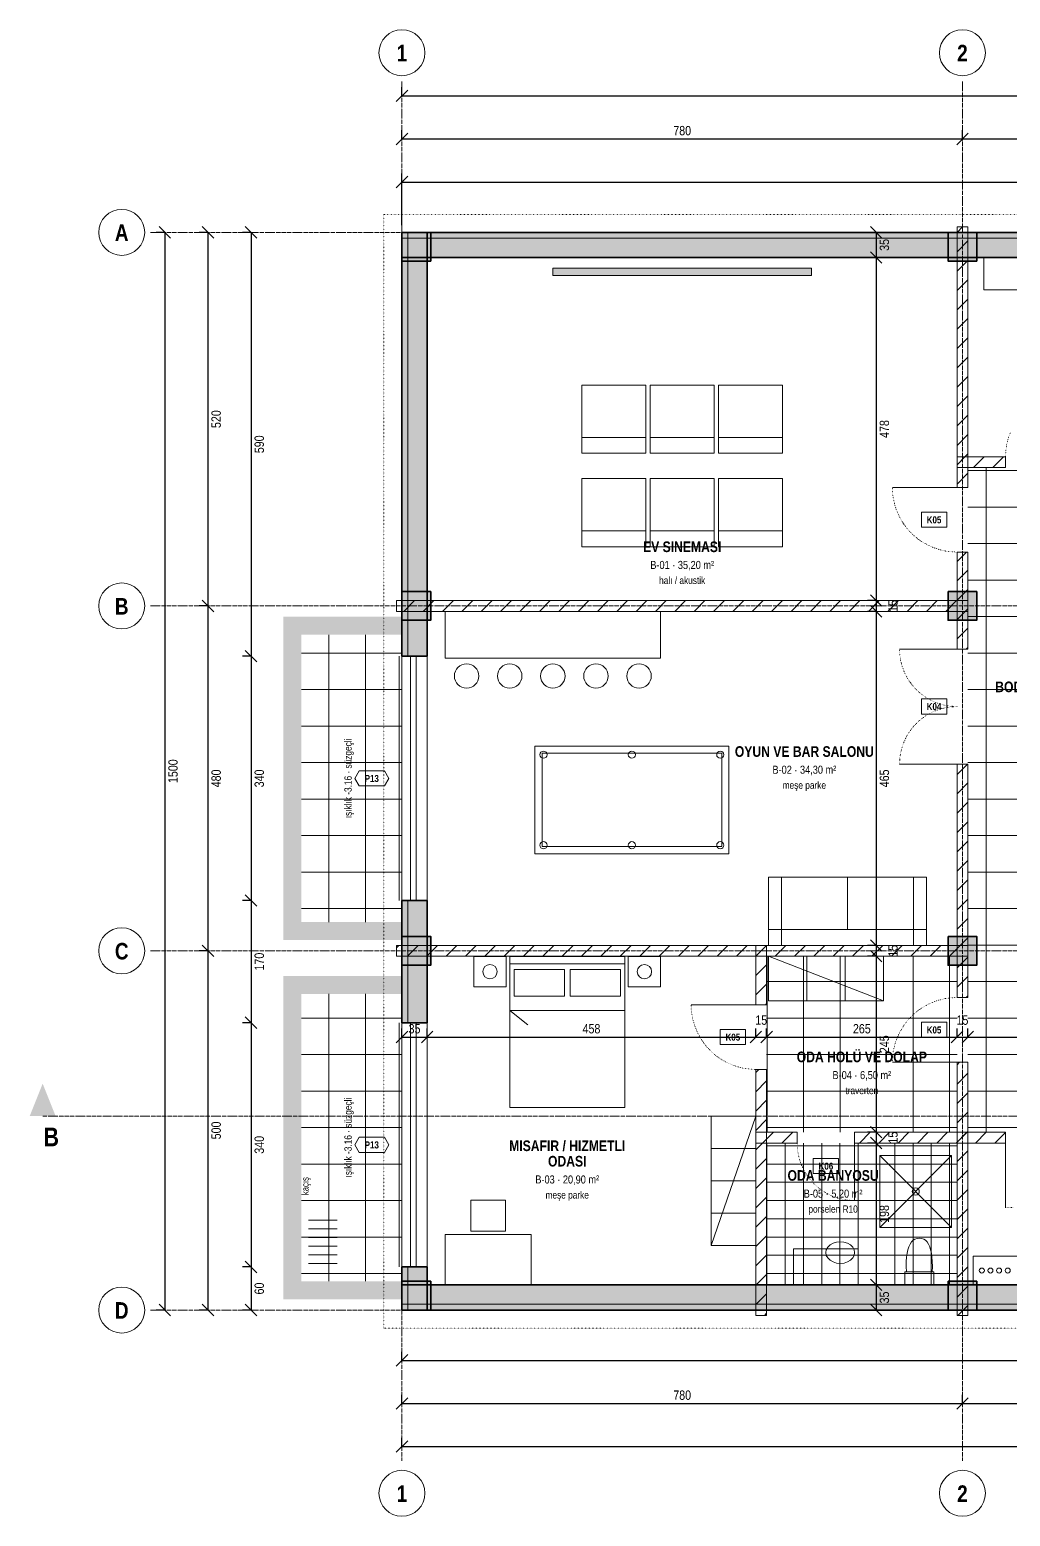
# Model space of a CAD drawing. Header units: centimetres. Extents: x -518 to 2521, y -388 to 1878.
# Drawn here: x -518 to 847, y -287 to 1782 of the extents above; entities that cross this region are included whole.
import ezdxf
from ezdxf.enums import TextEntityAlignment as Align

# ---------------------------------------------------------------- set-up
doc = ezdxf.new("R2010")
doc.units = ezdxf.units.CM
doc.header["$LTSCALE"] = 0.25
doc.linetypes.add('ACAD_ISO04W100', pattern=[30, 24, -3, 0, -3])
doc.linetypes.add('ACAD_ISO07W100', pattern=[3, 0, -3])
for name, color, linetype, lineweight in [('M-DUVA-GAZBETON', 64, 'Continuous', 20), ('M-DUVA-GAZBETON-T', 8, 'Continuous', 5), ('M-GOST-ACYONU', 248, 'ACAD_ISO07W100', 9), ('M-GOST-AKS', 1, 'ACAD_ISO04W100', 9), ('M-GOST-AKSPOZ', 1, 'Continuous', 9), ('M-GOST-DISOLCU', 40, 'Continuous', 9), ('M-GOST-ICOLCU', 44, 'Continuous', 9), ('M-GOST-IZDUSUM', 80, 'ACAD_ISO07W100', 18), ('M-GOST-KAPIPOZ', 95, 'Continuous', 9), ('M-GOST-KESITHATTI', 240, 'ACAD_ISO04W100', 18), ('M-GOST-MAHALPOZ', 7, 'Continuous', 9), ('M-GOST-PENCEREPOZ', 62, 'Continuous', 9), ('M-GOST-YAZI', 2, 'Continuous', 9), ('M-ISIK-GALVANIZ', 150, 'Continuous', 9), ('M-ISIK-GALVANIZ-T', 8, 'Continuous', 5), ('M-ISYA-TASYUNU', 251, 'Continuous', 9), ('M-KPKN-AHSAP', 93, 'Continuous', 9), ('M-KPKS-AHSAP', 160, 'Continuous', 9), ('M-PNKS-ALUMINYUM', 171, 'Continuous', 9), ('M-TASI-BETONARME', 5, 'Continuous', 35), ('M-TASI-BETONARME-T', 250, 'Continuous', 5), ('M-TEFR-MEKANIK', 238, 'Continuous', 9), ('M-TEFR-MIMARI', 29, 'Continuous', 9), ('M-ZMNK-DOGALTAS-T', 8, 'Continuous', 5), ('M-ZMNK-SERAMIK-T', 8, 'Continuous', 5)]:
    doc.layers.add(name, color=color, linetype=linetype, lineweight=lineweight)
doc.styles.add('YAZI', font='arialn.ttf')
doc.styles.add('YAZI-KALIN', font='arialnb.ttf')
doc.dimstyles.new('MIMARI-1-100', dxfattribs={"dimscale": 10, "dimtxt": 1.296, "dimasz": 2.5, "dimexe": 1.2, "dimexo": 0, "dimgap": 0.5, "dimtad": 1, "dimdec": 0, "dimtxsty": 'YAZI', "dimtsz": 0.8, "dimcen": 2.5, "dimclrd": 256, "dimclre": 256, "dimclrt": 256, "dimazin": 3, "dimtfac": 1, "dimtmove": 0, "dimatfit": 3, "dimarcsym": 0})

msp = doc.modelspace()

# ---------------------------------------------------------------- hatches: boundary and pattern name
at = {"layer": 'M-DUVA-GAZBETON-T'}
h = msp.add_hatch(dxfattribs=at)
h.set_pattern_fill('ANSI31', scale=6)
h.paths.add_polyline_path([(772.5, 1507.5), (787.5, 1507.5), (787.5, 1145), (772.5, 1145)])
h = msp.add_hatch(dxfattribs=at)
h.set_pattern_fill('ANSI31', scale=6)
h.paths.add_polyline_path([(772.5, 1187.5), (840, 1187.5), (840, 1172.5), (772.5, 1172.5)])
h = msp.add_hatch(dxfattribs=at)
h.set_pattern_fill('ANSI31', scale=6)
h.paths.add_polyline_path([(772.5, 1055), (787.5, 1055), (787.5, 920), (772.5, 920)])
h = msp.add_hatch(dxfattribs=at)
h.set_pattern_fill('ANSI31', scale=6)
h.paths.add_polyline_path([(-7.5, 987.5), (787.5, 987.5), (787.5, 972.5), (-7.5, 972.5)])
h = msp.add_hatch(dxfattribs=at)
h.set_pattern_fill('ANSI31', scale=6)
h.paths.add_polyline_path([(772.5, 760), (787.5, 760), (787.5, 435), (772.5, 435)])
h = msp.add_hatch(dxfattribs=at)
h.set_pattern_fill('ANSI31', scale=6)
h.paths.add_polyline_path([(-7.5, 507.5), (787.5, 507.5), (787.5, 492.5), (-7.5, 492.5)])
h = msp.add_hatch(dxfattribs=at)
h.set_pattern_fill('ANSI31', scale=6)
h.paths.add_polyline_path([(492.5, 507.5), (507.5, 507.5), (507.5, 425), (492.5, 425)])
h = msp.add_hatch(dxfattribs=at)
h.set_pattern_fill('ANSI31', scale=6)
h.paths.add_polyline_path([(492.5, 335), (507.5, 335), (507.5, -7.5), (492.5, -7.5)])
h = msp.add_hatch(dxfattribs=at)
h.set_pattern_fill('ANSI31', scale=6)
h.paths.add_polyline_path([(772.5, 345), (787.5, 345), (787.5, -7.5), (772.5, -7.5)])
h = msp.add_hatch(dxfattribs=at)
h.set_pattern_fill('ANSI31', scale=6)
h.paths.add_polyline_path([(492.5, 247.5), (550, 247.5), (550, 232.5), (492.5, 232.5)])
h = msp.add_hatch(dxfattribs=at)
h.set_pattern_fill('ANSI31', scale=6)
h.paths.add_polyline_path([(630, 247.5), (840, 247.5), (840, 232.5), (630, 232.5)])
at = {"layer": 'M-GOST-KESITHATTI'}
h = msp.add_hatch(color=256, dxfattribs=at)
h.dxf.hatch_style = 1
h.paths.add_polyline_path([(-518, 270), (-500, 315), (-482, 270)])
at = {"layer": 'M-ISIK-GALVANIZ-T'}
h = msp.add_hatch(color=256, dxfattribs=at)
h.dxf.hatch_style = 1
h.paths.add_polyline_path([(-165, 965), (-140, 965), (-140, 515), (-165, 515)])
h = msp.add_hatch(color=256, dxfattribs=at)
h.dxf.hatch_style = 1
h.paths.add_polyline_path([(-140, 965), (0, 965), (0, 940), (-140, 940)])
h = msp.add_hatch(dxfattribs=at)
h.set_pattern_fill('NET', scale=16)
h.paths.add_polyline_path([(-140, 940), (0, 940), (0, 540), (-140, 540)])
h = msp.add_hatch(color=256, dxfattribs=at)
h.dxf.hatch_style = 1
h.paths.add_polyline_path([(-140, 540), (0, 540), (0, 515), (-140, 515)])
h = msp.add_hatch(color=256, dxfattribs=at)
h.dxf.hatch_style = 1
h.paths.add_polyline_path([(-165, 465), (-140, 465), (-140, 15), (-165, 15)])
h = msp.add_hatch(color=256, dxfattribs=at)
h.dxf.hatch_style = 1
h.paths.add_polyline_path([(-140, 465), (0, 465), (0, 440), (-140, 440)])
h = msp.add_hatch(dxfattribs=at)
h.set_pattern_fill('NET', scale=16)
h.paths.add_polyline_path([(-140, 440), (0, 440), (0, 40), (-140, 40)])
h = msp.add_hatch(color=256, dxfattribs=at)
h.dxf.hatch_style = 1
h.paths.add_polyline_path([(-140, 40), (0, 40), (0, 15), (-140, 15)])
at = {"layer": 'M-TASI-BETONARME-T'}
h = msp.add_hatch(color=256, dxfattribs=at)
h.dxf.hatch_style = 1
h.paths.add_polyline_path([(0, 1500), (35, 1500), (35, 910), (0, 910)])
h = msp.add_hatch(color=256, dxfattribs=at)
h.dxf.hatch_style = 1
h.paths.add_polyline_path([(0, 1500), (2000, 1500), (2000, 1465), (0, 1465)])
h = msp.add_hatch(color=256, dxfattribs=at)
h.dxf.hatch_style = 1
h.paths.add_polyline_path([(0, 1500), (40, 1500), (40, 1460), (0, 1460)])
h = msp.add_hatch(color=256, dxfattribs=at)
h.dxf.hatch_style = 1
h.paths.add_polyline_path([(760, 1500), (800, 1500), (800, 1460), (760, 1460)])
h = msp.add_hatch(color=256, dxfattribs=at)
h.dxf.hatch_style = 1
h.paths.add_polyline_path([(0, 1000), (40, 1000), (40, 960), (0, 960)])
h = msp.add_hatch(color=256, dxfattribs=at)
h.dxf.hatch_style = 1
h.paths.add_polyline_path([(760, 1000), (800, 1000), (800, 960), (760, 960)])
h = msp.add_hatch(color=256, dxfattribs=at)
h.dxf.hatch_style = 1
h.paths.add_polyline_path([(0, 570), (35, 570), (35, 400), (0, 400)])
h = msp.add_hatch(color=256, dxfattribs=at)
h.dxf.hatch_style = 1
h.paths.add_polyline_path([(0, 520), (40, 520), (40, 480), (0, 480)])
h = msp.add_hatch(color=256, dxfattribs=at)
h.dxf.hatch_style = 1
h.paths.add_polyline_path([(760, 520), (800, 520), (800, 480), (760, 480)])
h = msp.add_hatch(color=256, dxfattribs=at)
h.dxf.hatch_style = 1
h.paths.add_polyline_path([(0, 60), (35, 60), (35, 0), (0, 0)])
h = msp.add_hatch(color=256, dxfattribs=at)
h.dxf.hatch_style = 1
h.paths.add_polyline_path([(0, 40), (40, 40), (40, 0), (0, 0)])
h = msp.add_hatch(color=256, dxfattribs=at)
h.dxf.hatch_style = 1
h.paths.add_polyline_path([(0, 35), (2000, 35), (2000, 0), (0, 0)])
h = msp.add_hatch(color=256, dxfattribs=at)
h.dxf.hatch_style = 1
h.paths.add_polyline_path([(760, 40), (800, 40), (800, 0), (760, 0)])
at = {"layer": 'M-TEFR-MIMARI'}
h = msp.add_hatch(color=256, dxfattribs=at)
h.dxf.hatch_style = 1
h.paths.add_polyline_path([(210, 1450), (570, 1450), (570, 1440), (210, 1440)])
at = {"layer": 'M-ZMNK-DOGALTAS-T'}
h = msp.add_hatch(dxfattribs=at)
h.set_pattern_fill('NET', scale=16)
h.paths.add_polyline_path([(787.5, 1172.5), (992.5, 1172.5), (992.5, 247.5), (787.5, 247.5)])
h = msp.add_hatch(dxfattribs=at)
h.set_pattern_fill('NET', scale=16)
h.paths.add_polyline_path([(507.5, 492.5), (772.5, 492.5), (772.5, 247.5), (507.5, 247.5)])
at = {"layer": 'M-ZMNK-SERAMIK-T'}
h = msp.add_hatch(dxfattribs=at)
h.set_pattern_fill('NET', scale=8)
h.paths.add_polyline_path([(507.5, 232.5), (772.5, 232.5), (772.5, 35), (507.5, 35)])

# ---------------------------------------------------------------- linework, layer by layer
at = {"layer": 'M-DUVA-GAZBETON'}
for points in [[(772.5, 1507.5), (787.5, 1507.5), (787.5, 1145), (772.5, 1145)], [(772.5, 1187.5), (840, 1187.5), (840, 1172.5), (772.5, 1172.5)], [(772.5, 1055), (787.5, 1055), (787.5, 920), (772.5, 920)], [(-7.5, 987.5), (787.5, 987.5), (787.5, 972.5), (-7.5, 972.5)], [(772.5, 760), (787.5, 760), (787.5, 435), (772.5, 435)], [(-7.5, 507.5), (787.5, 507.5), (787.5, 492.5), (-7.5, 492.5)], [(492.5, 507.5), (507.5, 507.5), (507.5, 425), (492.5, 425)], [(492.5, 335), (507.5, 335), (507.5, -7.5), (492.5, -7.5)], [(772.5, 345), (787.5, 345), (787.5, -7.5), (772.5, -7.5)], [(492.5, 247.5), (550, 247.5), (550, 232.5), (492.5, 232.5)], [(630, 247.5), (840, 247.5), (840, 232.5), (630, 232.5)]]:
    msp.add_lwpolyline(points, close=True, dxfattribs=at)
at = {"layer": 'M-GOST-ACYONU'}
for points in [[(846.9, 1221.9), (844.8, 1216.4), (843.1, 1210.8), (841.7, 1205.1), (840.8, 1199.2), (840.2, 1193.4), (840, 1187.5)], [(682.5, 1145), (682.7, 1139.1), (683.3, 1133.3), (684.2, 1127.4), (685.6, 1121.7), (687.3, 1116.1), (689.4, 1110.6), (691.8, 1105.2), (694.6, 1100), (697.7, 1095), (701.1, 1090.2), (704.8, 1085.7), (708.9, 1081.4), (713.2, 1077.3), (717.7, 1073.6), (722.5, 1070.2), (727.5, 1067.1), (732.7, 1064.3), (738.1, 1061.9), (743.6, 1059.8), (749.2, 1058.1), (754.9, 1056.7), (760.8, 1055.8), (766.6, 1055.2), (772.5, 1055)], [(692.5, 920), (692.7, 914.8), (693.2, 909.6), (694, 904.4), (695.2, 899.3), (696.7, 894.3), (698.6, 889.4), (700.8, 884.6), (703.2, 880), (706, 875.6), (709, 871.3), (712.4, 867.3), (715.9, 863.4), (719.8, 859.9), (723.8, 856.5), (728.1, 853.5), (732.5, 850.7), (737.1, 848.3), (741.9, 846.1), (746.8, 844.2), (751.8, 842.7), (756.9, 841.5), (762.1, 840.7), (767.3, 840.2), (772.5, 840)], [(692.5, 760), (692.7, 765.2), (693.2, 770.4), (694, 775.6), (695.2, 780.7), (696.7, 785.7), (698.6, 790.6), (700.8, 795.4), (703.2, 800), (706, 804.4), (709, 808.7), (712.4, 812.7), (715.9, 816.6), (719.8, 820.1), (723.8, 823.5), (728.1, 826.5), (732.5, 829.3), (737.1, 831.7), (741.9, 833.9), (746.8, 835.8), (751.8, 837.3), (756.9, 838.5), (762.1, 839.3), (767.3, 839.8), (772.5, 840)], [(682.5, 345), (682.7, 350.9), (683.3, 356.7), (684.2, 362.6), (685.6, 368.3), (687.3, 373.9), (689.4, 379.4), (691.8, 384.8), (694.6, 390), (697.7, 395), (701.1, 399.8), (704.8, 404.3), (708.9, 408.6), (713.2, 412.7), (717.7, 416.4), (722.5, 419.8), (727.5, 422.9), (732.7, 425.7), (738.1, 428.1), (743.6, 430.2), (749.2, 431.9), (754.9, 433.3), (760.8, 434.2), (766.6, 434.8), (772.5, 435)], [(402.5, 425), (402.7, 419.1), (403.3, 413.3), (404.2, 407.4), (405.6, 401.7), (407.3, 396.1), (409.4, 390.6), (411.8, 385.2), (414.6, 380), (417.7, 375), (421.1, 370.2), (424.8, 365.7), (428.9, 361.4), (433.2, 357.3), (437.7, 353.6), (442.5, 350.2), (447.5, 347.1), (452.7, 344.3), (458.1, 341.9), (463.6, 339.8), (469.2, 338.1), (474.9, 336.7), (480.8, 335.8), (486.6, 335.2), (492.5, 335)], [(630, 152.5), (624.8, 152.7), (619.6, 153.2), (614.4, 154), (609.3, 155.2), (604.3, 156.7), (599.4, 158.6), (594.6, 160.8), (590, 163.2), (585.6, 166), (581.3, 169), (577.3, 172.4), (573.4, 175.9), (569.9, 179.8), (566.5, 183.8), (563.5, 188.1), (560.7, 192.5), (558.3, 197.1), (556.1, 201.9), (554.2, 206.8), (552.7, 211.8), (551.5, 216.9), (550.7, 222.1), (550.2, 227.3), (550, 232.5)], [(840, 142.5), (845.9, 142.7), (851.7, 143.3)]]:
    msp.add_lwpolyline(points, dxfattribs=at)
at = {"layer": 'M-GOST-AKS'}
for p, q in [((0, 1710), (0, -210)), ((780, 1710), (780, -210)), ((-350, 1500), (2350, 1500)), ((-350, 980), (2350, 980)), ((-350, 500), (2350, 500)), ((-350, 0), (2350, 0))]:
    msp.add_line(p, q, dxfattribs=at)
at = {"layer": 'M-GOST-AKSPOZ'}
for centre in [(0, 1750), (780, 1750), (-390, 1500), (-390, 980), (-390, 500), (-390, 0), (0, -255), (780, -255)]:
    msp.add_circle(centre, 32, dxfattribs=at)
at = {"layer": 'M-GOST-IZDUSUM'}
msp.add_lwpolyline([(-25, 1525), (2025, 1525), (2025, -25), (-25, -25)], close=True, dxfattribs=at)
at = {"layer": 'M-GOST-KAPIPOZ'}
for points in [[(722.9, 1110.5), (758.1, 1110.5), (758.1, 1089.5), (722.9, 1089.5)], [(722.9, 850.5), (758.1, 850.5), (758.1, 829.5), (722.9, 829.5)], [(722.9, 400.5), (758.1, 400.5), (758.1, 379.5), (722.9, 379.5)], [(442.9, 390.5), (478.1, 390.5), (478.1, 369.5), (442.9, 369.5)], [(572.4, 211), (607.6, 211), (607.6, 190), (572.4, 190)]]:
    msp.add_lwpolyline(points, close=True, dxfattribs=at)
at = {"layer": 'M-GOST-KESITHATTI'}
for p, q in [((-500, 270), (-410, 270)), ((-410, 270), (2410, 270))]:
    msp.add_line(p, q, dxfattribs=at)
at = {"layer": 'M-GOST-PENCEREPOZ'}
for points in [[(-65.6, 740), (-59.6, 750.5), (-24.4, 750.5), (-18.4, 740), (-24.4, 729.5), (-59.6, 729.5)], [(-65.6, 230), (-59.6, 240.5), (-24.4, 240.5), (-18.4, 230), (-24.4, 219.5), (-59.6, 219.5)]]:
    msp.add_lwpolyline(points, close=True, dxfattribs=at)
at = {"layer": 'M-ISIK-GALVANIZ'}
for p, q in [((-130, 125), (-90, 125)), ((-130, 113), (-90, 113)), ((-130, 101), (-90, 101)), ((-130, 89), (-90, 89)), ((-130, 77), (-90, 77)), ((-130, 65), (-90, 65))]:
    msp.add_line(p, q, dxfattribs=at)
at = {"layer": 'M-ISYA-TASYUNU'}
for p, q in [((0, 1492), (2000, 1492)), ((8, 1500), (8, 910)), ((8, 570), (8, 400)), ((8, 60), (8, 0)), ((0, 8), (2000, 8))]:
    msp.add_line(p, q, dxfattribs=at)
at = {"layer": 'M-KPKN-AHSAP'}
for p, q in [((772.5, 1145), (682.5, 1145)), ((772.5, 920), (692.5, 920)), ((772.5, 760), (692.5, 760)), ((492.5, 425), (402.5, 425)), ((772.5, 345), (682.5, 345)), ((630, 232.5), (630, 152.5)), ((840, 232.5), (840, 142.5))]:
    msp.add_line(p, q, dxfattribs=at)
at = {"layer": 'M-KPKS-AHSAP'}
for p, q in [((840, 1187.5), (840, 1172.5)), ((772.5, 1145), (787.5, 1145)), ((772.5, 1055), (787.5, 1055)), ((772.5, 920), (787.5, 920)), ((772.5, 760), (787.5, 760)), ((772.5, 435), (787.5, 435)), ((492.5, 425), (507.5, 425)), ((492.5, 335), (507.5, 335)), ((772.5, 345), (787.5, 345)), ((550, 247.5), (550, 232.5)), ((630, 247.5), (630, 232.5)), ((840, 247.5), (840, 232.5))]:
    msp.add_line(p, q, dxfattribs=at)
at = {"layer": 'M-PNKS-ALUMINYUM'}
for p, q in [((-4, 910), (-4, 570)), ((-4, 910), (-4, 570)), ((0, 910), (0, 570)), ((0, 910), (35, 910)), ((35, 910), (35, 570)), ((0, 570), (35, 570)), ((-4, 400), (-4, 60)), ((-4, 400), (-4, 60)), ((0, 400), (0, 60)), ((0, 400), (35, 400)), ((35, 400), (35, 60)), ((0, 60), (35, 60))]:
    msp.add_line(p, q, dxfattribs=at)
for points in [[(12, 910), (20, 910), (20, 570), (12, 570)], [(12, 400), (20, 400), (20, 60), (12, 60)]]:
    msp.add_lwpolyline(points, close=True, dxfattribs=at)
at = {"layer": 'M-TASI-BETONARME'}
for points in [[(0, 1500), (35, 1500), (35, 910), (0, 910)], [(0, 1500), (2000, 1500), (2000, 1465), (0, 1465)], [(0, 1500), (40, 1500), (40, 1460), (0, 1460)], [(760, 1500), (800, 1500), (800, 1460), (760, 1460)], [(0, 1000), (40, 1000), (40, 960), (0, 960)], [(760, 1000), (800, 1000), (800, 960), (760, 960)], [(0, 570), (35, 570), (35, 400), (0, 400)], [(0, 520), (40, 520), (40, 480), (0, 480)], [(760, 520), (800, 520), (800, 480), (760, 480)], [(0, 60), (35, 60), (35, 0), (0, 0)], [(0, 40), (40, 40), (40, 0), (0, 0)], [(0, 35), (2000, 35), (2000, 0), (0, 0)], [(760, 40), (800, 40), (800, 0), (760, 0)]]:
    msp.add_lwpolyline(points, close=True, dxfattribs=at)
at = {"layer": 'M-TEFR-MEKANIK'}
for p, q in [((665, 215), (765, 115)), ((665, 115), (765, 215))]:
    msp.add_line(p, q, dxfattribs=at)
for points in [[(665, 215), (765, 215), (765, 115), (665, 115)], [(635, 35), (545, 35), (545, 85), (635, 85)], [(738, 53), (738.2, 60.5), (738.1, 67.4), (737.6, 73.6), (736.9, 79.1), (735.8, 84), (734.5, 88.2), (732.8, 91.8), (730.9, 94.8), (728.6, 97.1), (726.1, 98.7), (723.2, 99.7), (720, 100), (716.8, 99.7), (713.9, 98.7), (711.4, 97.1), (709.1, 94.8), (707.2, 91.8), (705.5, 88.2), (704.2, 84), (703.1, 79.1), (702.4, 73.6), (701.9, 67.4), (701.8, 60.5), (702, 53)], [(740, 35), (700, 35), (700, 53), (740, 53)]]:
    msp.add_lwpolyline(points, close=True, dxfattribs=at)
msp.add_lwpolyline([(610, 65), (615.2, 65.5), (620, 67), (624.1, 69.4), (627.3, 72.5), (629.3, 76.1), (629.9, 80), (629.3, 83.9), (627.3, 87.5), (624.1, 90.6), (619.9, 93), (615.1, 94.5), (610, 95), (604.8, 94.5), (600, 93), (595.8, 90.6), (592.6, 87.5), (590.6, 83.9), (590, 80), (590.6, 76.1), (592.6, 72.5), (595.8, 69.4), (599.9, 67), (604.7, 65.5), (609.9, 65)], dxfattribs=at)
msp.add_circle((715, 165), 5, dxfattribs=at)
at = {"layer": 'M-TEFR-MIMARI'}
for p, q in [((620, 529.5), (620, 602.5)), ((510, 492.5), (670, 430.5)), ((563.3, 492.5), (563.3, 430.5)), ((616.7, 492.5), (616.7, 430.5)), ((150, 417), (310, 417)), ((150, 417), (175, 397)), ((492.5, 270), (430.5, 90)), ((492.5, 225), (430.5, 225)), ((492.5, 180), (430.5, 180)), ((492.5, 135), (430.5, 135))]:
    msp.add_line(p, q, dxfattribs=at)
for points in [[(210, 1450), (570, 1450), (570, 1440), (210, 1440)], [(810, 1465), (1230, 1465), (1230, 1420), (810, 1420)], [(339.5, 1192.5), (250.5, 1192.5), (250.5, 1287.5), (339.5, 1287.5)], [(434.5, 1192.5), (345.5, 1192.5), (345.5, 1287.5), (434.5, 1287.5)], [(529.5, 1192.5), (440.5, 1192.5), (440.5, 1287.5), (529.5, 1287.5)], [(339.5, 1192.5), (250.5, 1192.5), (250.5, 1214.5), (339.5, 1214.5)], [(434.5, 1192.5), (345.5, 1192.5), (345.5, 1214.5), (434.5, 1214.5)], [(529.5, 1192.5), (440.5, 1192.5), (440.5, 1214.5), (529.5, 1214.5)], [(339.5, 1062.5), (250.5, 1062.5), (250.5, 1157.5), (339.5, 1157.5)], [(434.5, 1062.5), (345.5, 1062.5), (345.5, 1157.5), (434.5, 1157.5)], [(529.5, 1062.5), (440.5, 1062.5), (440.5, 1157.5), (529.5, 1157.5)], [(339.5, 1062.5), (250.5, 1062.5), (250.5, 1084.5), (339.5, 1084.5)], [(434.5, 1062.5), (345.5, 1062.5), (345.5, 1084.5), (434.5, 1084.5)], [(529.5, 1062.5), (440.5, 1062.5), (440.5, 1084.5), (529.5, 1084.5)], [(60, 972.5), (360, 972.5), (360, 907.5), (60, 907.5)], [(185, 785), (455, 785), (455, 635), (185, 635)], [(195, 775), (445, 775), (445, 645), (195, 645)], [(730, 507.5), (510, 507.5), (510, 602.5), (730, 602.5)], [(528, 507.5), (510, 507.5), (510, 602.5), (528, 602.5)], [(730, 507.5), (712, 507.5), (712, 602.5), (730, 602.5)], [(730, 507.5), (510, 507.5), (510, 529.5), (730, 529.5)], [(100, 492), (145, 492), (145, 450), (100, 450)], [(150, 492), (310, 492), (310, 282), (150, 282)], [(150, 492), (310, 492), (310, 482), (150, 482)], [(315, 492), (360, 492), (360, 450), (315, 450)], [(510, 492.5), (670, 492.5), (670, 430.5), (510, 430.5)], [(156, 474), (226, 474), (226, 437), (156, 437)], [(234, 474), (304, 474), (304, 437), (234, 437)], [(492.5, 270), (492.5, 90), (430.5, 90), (430.5, 270)], [(144, 110), (96, 110), (96, 153), (144, 153)], [(180, 35), (60, 35), (60, 105), (180, 105)], [(1245, 35), (795, 35), (795, 75), (1245, 75)]]:
    msp.add_lwpolyline(points, close=True, dxfattribs=at)
for centre, radius in [((90, 882.5), 17), ((150, 882.5), 17), ((210, 882.5), 17), ((270, 882.5), 17), ((330, 882.5), 17), ((197, 773), 5), ((320, 773), 5), ((443, 773), 5), ((197, 647), 5), ((320, 647), 5), ((443, 647), 5), ((122.5, 471), 10), ((337.5, 471), 10), ((807, 55), 3.5), ((819, 55), 3.5), ((831, 55), 3.5), ((843, 55), 3.5)]:
    msp.add_circle(centre, radius, dxfattribs=at)

# ---------------------------------------------------------------- texts
at = {"layer": 'M-GOST-AKSPOZ', "style": 'YAZI-KALIN'}
for s, p in [('1', (0, 1738)), ('2', (780, 1738)), ('A', (-390, 1488)), ('B', (-390, 968)), ('C', (-390, 488)), ('D', (-390, -12)), ('1', (0, -267)), ('2', (780, -267))]:
    msp.add_text(s, height=23, dxfattribs=at).set_placement(p, align=Align.CENTER)
at = {"layer": 'M-GOST-KAPIPOZ', "style": 'YAZI-KALIN'}
for s, p in [('K05', (740.5, 1095)), ('K04', (740.5, 835)), ('K05', (740.5, 385)), ('K05', (460.5, 375)), ('K06', (590, 195.5))]:
    msp.add_text(s, height=9.72, dxfattribs=at).set_placement(p, align=Align.CENTER)
at = {"layer": 'M-GOST-KESITHATTI', "style": 'YAZI-KALIN'}
msp.add_text('B', height=25.9, dxfattribs=at).set_placement((-488, 228), align=Align.CENTER)
at = {"layer": 'M-GOST-MAHALPOZ'}
for s, height, style, p in [('EV SINEMASI', 14.76, 'YAZI-KALIN', (390, 1055)), ('B-01 · 35,20 m²', 11.16, 'YAZI', (390, 1031.5)), ('halı / akustik', 10.08, 'YAZI', (390, 1010.5)), ('BODRUM HOLÜ', 14.76, 'YAZI-KALIN', (890, 860)), ('OYUN VE BAR SALONU', 14.76, 'YAZI-KALIN', (560, 770)), ('B-02 · 34,30 m²', 11.16, 'YAZI', (560, 746.5)), ('meşe parke', 10.08, 'YAZI', (560, 725.5)), ('ODA HOLÜ VE DOLAP', 14.76, 'YAZI-KALIN', (640, 345)), ('B-04 · 6,50 m²', 11.16, 'YAZI', (640, 321.5)), ('traverten', 10.08, 'YAZI', (640, 300.5)), ('MISAFIR / HIZMETLI', 14.76, 'YAZI-KALIN', (230, 221.3)), ('ODASI', 14.76, 'YAZI-KALIN', (230, 199.8)), ('B-03 · 20,90 m²', 11.16, 'YAZI', (230, 176.2)), ('ODA BANYOSU', 14.76, 'YAZI-KALIN', (600, 180)), ('meşe parke', 10.08, 'YAZI', (230, 155.2)), ('B-05 · 5,20 m²', 11.16, 'YAZI', (600, 156.5)), ('porselen R10', 10.08, 'YAZI', (600, 135.5))]:
    msp.add_text(s, height=height, dxfattribs=dict(at, style=style)).set_placement(p, align=Align.CENTER)
at = {"layer": 'M-GOST-PENCEREPOZ', "style": 'YAZI-KALIN'}
for p in [(-42, 735), (-42, 225)]:
    msp.add_text('P13', height=9.72, dxfattribs=at).set_placement(p, align=Align.CENTER)
at = {"layer": 'M-GOST-YAZI', "style": 'YAZI'}
for p in [(-70, 740), (-70, 240)]:
    msp.add_text('ışıklık -3.16 · süzgeçli', height=10.08, rotation=90, dxfattribs=at).set_placement(p, align=Align.CENTER)
msp.add_text('kaçış', height=9.36, rotation=90, dxfattribs=at).set_placement((-130, 160))

# ---------------------------------------------------------------- dimensions: what is measured, and where the dimension line sits
at = {"layer": 'M-GOST-DISOLCU'}
for base, p1, p2 in [((0, 1690), (0, 1690), (2000, 1690)), ((0, 1630), (0, 1630), (780, 1630)), ((780, 1630), (780, 1630), (1260, 1630)), ((0, 1570), (0, 1510), (2000, 1510)), ((0, -70), (0, -70), (2000, -70)), ((0, -130), (0, -130), (780, -130)), ((780, -130), (780, -130), (1260, -130)), ((0, -190), (0, -190), (2000, -190))]:
    msp.add_linear_dim(base=base, p1=p1, p2=p2, dimstyle='MIMARI-1-100', dxfattribs=at).render()
for base, p1, p2 in [((-330, 1500), (-330, 1500), (-330, 0)), ((-270, 1500), (-270, 1500), (-270, 980)), ((-210, 1500), (-210, 1500), (-210, 910)), ((-270, 980), (-270, 980), (-270, 500)), ((-210, 910), (-210, 910), (-210, 570)), ((-210, 570), (-210, 570), (-210, 400)), ((-270, 500), (-270, 500), (-270, 0)), ((-210, 400), (-210, 400), (-210, 60)), ((-210, 60), (-210, 60), (-210, 0))]:
    msp.add_linear_dim(base=base, p1=p1, p2=p2, angle=90, dimstyle='MIMARI-1-100', dxfattribs=at).render()
at = {"layer": 'M-GOST-ICOLCU'}
for base, p1, p2 in [((660, 1500), (660, 1500), (660, 1465)), ((660, 1465), (660, 1465), (660, 987.5)), ((660, 987.5), (660, 987.5), (660, 972.5)), ((660, 972.5), (660, 972.5), (660, 507.5)), ((660, 507.5), (660, 507.5), (660, 492.5)), ((660, 492.5), (660, 492.5), (660, 247.5)), ((660, 247.5), (660, 247.5), (660, 232.5)), ((660, 232.5), (660, 232.5), (660, 35)), ((660, 35), (660, 35), (660, 0))]:
    msp.add_linear_dim(base=base, p1=p1, p2=p2, angle=90, dimstyle='MIMARI-1-100', dxfattribs=at).render()
for base, p1, p2 in [((0, 380), (0, 380), (35, 380)), ((35, 380), (35, 380), (492.5, 380)), ((492.5, 380), (492.5, 380), (507.5, 380)), ((507.5, 380), (507.5, 380), (772.5, 380)), ((772.5, 380), (772.5, 380), (787.5, 380)), ((787.5, 380), (787.5, 380), (992.5, 380))]:
    msp.add_linear_dim(base=base, p1=p1, p2=p2, dimstyle='MIMARI-1-100', dxfattribs=at).render()

doc.saveas('drawing.dxf')
